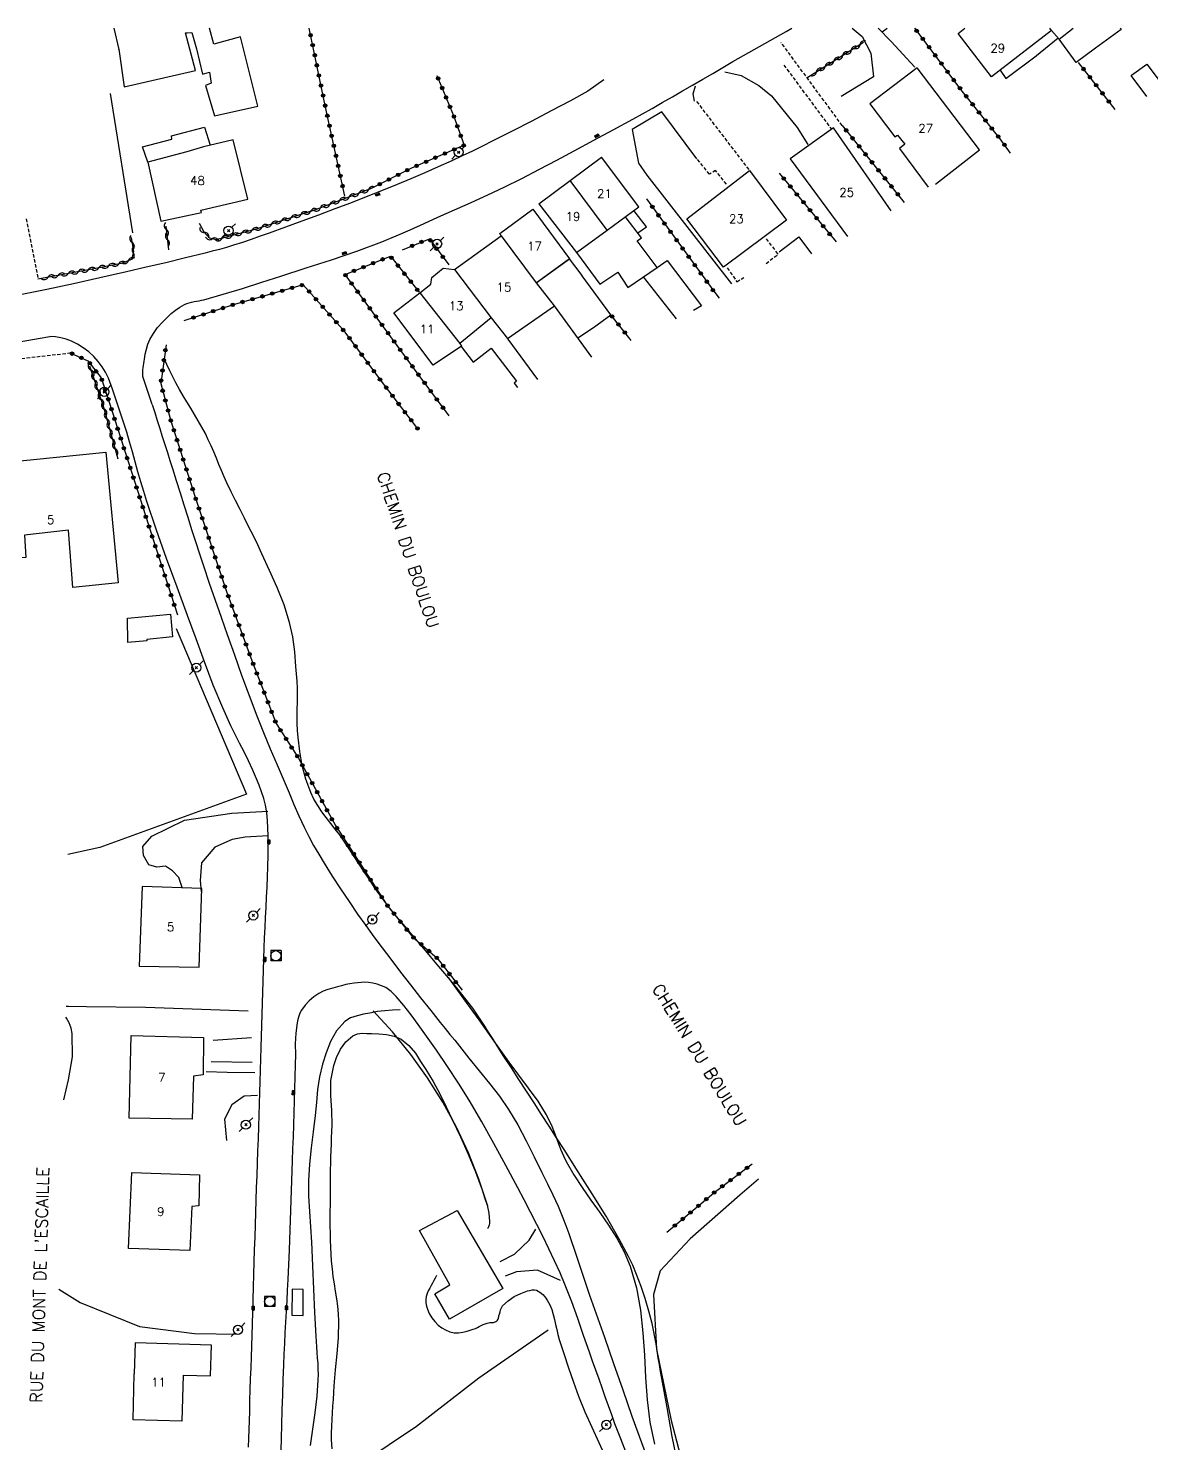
# Model space of a CAD drawing. Header units: millimetres. Extents: x 140000 to 141000, y 143000 to 144000.
# Drawn here: x 140149.6 to 140313.5, y 143793.5 to 144000 of the extents above; entities that cross this region are included whole.
import ezdxf
from ezdxf.enums import TextEntityAlignment as Align

# ---------------------------------------------------------------- set-up
doc = ezdxf.new("R2010")
doc.units = ezdxf.units.MM
doc.linetypes.add('DASHED', pattern=[0.75, 0.5, -0.25])
doc.layers.get('0').update_dxf_attribs({"linetype": 'CONTINUOUS'})
for name, color, linetype in [('W0008', 7, 'CONTINUOUS'), ('W0014', 7, 'CONTINUOUS'), ('W0017', 7, 'CONTINUOUS'), ('W0101', 7, 'CONTINUOUS'), ('W0104', 1, 'CONTINUOUS'), ('W0112', 1, 'DASHED'), ('W0211', 2, 'CONTINUOUS'), ('W0214', 2, 'CONTINUOUS'), ('W0300', 7, 'CONTINUOUS'), ('W0310', 3, 'CONTINUOUS'), ('W0323', 7, 'CONTINUOUS'), ('W0330', 7, 'CONTINUOUS'), ('W0401', 7, 'CONTINUOUS'), ('W0420', 7, 'CONTINUOUS'), ('W0473', 7, 'CONTINUOUS'), ('W0989', 7, 'CONTINUOUS'), ('W0991', 7, 'CONTINUOUS'), ('W1102', 7, 'CONTINUOUS')]:
    doc.layers.add(name, color=color, linetype=linetype)
doc.styles.get("Standard").update_dxf_attribs({"font": 'romans.shx', "width": 0.85})

# ---------------------------------------------------------------- blocks, each defined once
blk = doc.blocks.new('T401')
for p, q in [((-0.3, 0.3), (0, 0.3)), ((-0.3, -0.25), (-0.3, 0.3)), ((-0.3, 0.15), (0, 0.15)), ((-0.3, 0), (0, 0)), ((0, 0.3), (0, -0.25)), ((-0.3, -0.15), (0, -0.15)), ((-0.3, -0.25), (-0.3, -0.3)), ((-0.3, -0.3), (0, -0.3)), ((0, -0.3), (0, -0.25))]:
    blk.add_line(p, q)
blk = doc.blocks.new('T473')
for p, q in [((-0.166667, 0.166667), (0.166667, -0.166667)), ((-0.166667, -0.166667), (0.166667, 0.166667)), ((0.500001, 0.500001), (1.000002, 1.000002)), ((-1.000002, -1.000002), (-0.500001, -0.500001))]:
    blk.add_line(p, q)
blk.add_ellipse((0, 0), major_axis=(0.471405, 0.471405), ratio=1, start_param=5.4977871438, end_param=11.780972451)
blk = doc.blocks.new('T420')
for p, q in [((0.75, 0.75), (-0.75, 0.75)), ((-0.75, 0.75), (-0.75, -0.75)), ((0.75, 0.75), (0.75, -0.75)), ((0.75, -0.75), (-0.75, -0.75))]:
    blk.add_line(p, q)
blk.add_ellipse((0, 0), major_axis=(-0.53, 0.53), ratio=1, start_param=3.926991, end_param=10.210176)
blk = doc.blocks.new('t323o')
at = {"color": 0, "linetype": 'Continuous'}
for radius in [0.25, 0.15]:
    blk.add_circle((0, 0), radius, dxfattribs=at)
blk = doc.blocks.new('t310o')
at = {"color": 0, "linetype": 'Continuous'}
for centre, start, end in [((-0.5, 0.38), 216.8699, 323.1304), ((0.5, -0.37), 36.8699, 143.1303)]:
    blk.add_arc(centre, 0.625, start, end, dxfattribs=at)

msp = doc.modelspace()

# ---------------------------------------------------------------- linework, layer by layer
at = {"layer": 'W0008'}
for points in [[(140233.57, 143992.5), (140231.25, 143990.83), (140228.7, 143989.44), (140225.88, 143987.94), (140223.06, 143986.46), (140220.22, 143985.01), (140217.38, 143983.57), (140215.89, 143982.83), (140214.41, 143982.1), (140212.91, 143981.39), (140211.41, 143980.69), (140209.43, 143979.79), (140207.44, 143978.91), (140205.43, 143978.06), (140203.43, 143977.22), (140201.16, 143976.29), (140198.89, 143975.39), (140196.61, 143974.51), (140194.32, 143973.64), (140191.93, 143972.74), (140189.54, 143971.85), (140187.14, 143970.98), (140184.74, 143970.12), (140183.45, 143969.66), (140182.15, 143969.21), (140180.86, 143968.77), (140179.55, 143968.35), (140178.53, 143968.04), (140177.5, 143967.75), (140176.46, 143967.47), (140175.43, 143967.2), (140172.56, 143966.49), (140169.68, 143965.8), (140166.8, 143965.14), (140163.92, 143964.48), (140160.06, 143963.6), (140156.19, 143962.73), (140152.31, 143961.9), (140148.42, 143961.13)], [(140161.3, 143948.94), (140160.88, 143949.81), (140160.38, 143950.63), (140159.8, 143951.41), (140159.16, 143952.12), (140158.43, 143952.8), (140157.64, 143953.4), (140156.8, 143953.93), (140155.9, 143954.37), (140155.15, 143954.65), (140154.37, 143954.86), (140153.57, 143954.98), (140152.76, 143955.03)], [(140181.75, 143792.96), (140181.79, 143794.26), (140181.83, 143795.57), (140181.88, 143796.87), (140181.91, 143798.17), (140181.95, 143799.76), (140182, 143801.35), (140182.05, 143802.94), (140182.11, 143804.53), (140182.16, 143806.12), (140182.22, 143807.72), (140182.27, 143809.31), (140182.33, 143810.9), (140182.38, 143812.71), (140182.43, 143814.53), (140182.48, 143816.34), (140182.53, 143818.16), (140182.58, 143819.97), (140182.63, 143821.79), (140182.69, 143823.61), (140182.74, 143825.42), (140182.8, 143827.22), (140182.86, 143829.01), (140182.92, 143830.8), (140182.99, 143832.6), (140183.05, 143834.39), (140183.11, 143836.19), (140183.18, 143837.98), (140183.23, 143839.77), (140183.29, 143841.42), (140183.34, 143843.06), (140183.38, 143844.7), (140183.43, 143846.34), (140183.48, 143847.99), (140183.53, 143849.63), (140183.58, 143851.27), (140183.62, 143852.91), (140183.72, 143856.14), (140183.81, 143859.37), (140183.91, 143862.59), (140184.02, 143865.82), (140184.09, 143867.3), (140184.15, 143868.78), (140184.23, 143870.26), (140184.3, 143871.73), (140184.37, 143873.21), (140184.44, 143874.69), (140184.5, 143876.17), (140184.55, 143877.65), (140184.57, 143878.22), (140184.59, 143878.78), (140184.6, 143879.35), (140184.62, 143879.92), (140184.63, 143880.49), (140184.63, 143881.05), (140184.63, 143881.62), (140184.62, 143882.19), (140184.58, 143883.3), (140184.53, 143884.42), (140184.43, 143885.54), (140184.24, 143886.64), (140183.98, 143887.64), (140183.65, 143888.61), (140183.28, 143889.56), (140182.89, 143890.51), (140182.32, 143891.83), (140181.72, 143893.12), (140181.09, 143894.41), (140180.45, 143895.68), (140179.81, 143896.96), (140179.17, 143898.24), (140178.56, 143899.53), (140177.98, 143900.84), (140176.61, 143904.18), (140175.33, 143907.55), (140174.09, 143910.94), (140172.86, 143914.33), (140171.33, 143918.47), (140169.8, 143922.62), (140168.32, 143926.78), (140166.91, 143930.97), (140166.46, 143932.41), (140166.03, 143933.85), (140165.62, 143935.3), (140165.21, 143936.75), (140164.81, 143938.2), (140164.39, 143939.65), (140163.97, 143941.09), (140163.52, 143942.53), (140162.99, 143944.14), (140162.45, 143945.75), (140161.88, 143947.35), (140161.3, 143948.94)], [(140167.69, 143945.13), (140168.06, 143943.96), (140168.43, 143942.8), (140168.8, 143941.63), (140169.17, 143940.46), (140169.54, 143939.29), (140169.91, 143938.13), (140170.28, 143936.96), (140170.65, 143935.79), (140171.21, 143934.01), (140171.77, 143932.23), (140172.33, 143930.45), (140172.88, 143928.67), (140173.44, 143926.88), (140174.01, 143925.11), (140174.58, 143923.33), (140175.17, 143921.56), (140176.01, 143919.05), (140176.88, 143916.55), (140177.76, 143914.06), (140178.64, 143911.56), (140179.69, 143908.58), (140180.74, 143905.6), (140181.82, 143902.63), (140182.94, 143899.67), (140183.91, 143897.27), (140184.91, 143894.89), (140185.94, 143892.52), (140186.96, 143890.14), (140187.66, 143888.46), (140188.35, 143886.77), (140189.07, 143885.09), (140189.84, 143883.44), (140190.52, 143882.1), (140191.24, 143880.78), (140191.99, 143879.48), (140192.76, 143878.18), (140193.94, 143876.3), (140195.15, 143874.43), (140196.4, 143872.59), (140197.66, 143870.76), (140198.84, 143869.1), (140200.04, 143867.45), (140201.25, 143865.82), (140202.48, 143864.19), (140203.92, 143862.3), (140205.38, 143860.41), (140206.85, 143858.54), (140208.33, 143856.67), (140209.02, 143855.8), (140209.71, 143854.93), (140210.41, 143854.07), (140211.11, 143853.21), (140211.82, 143852.34), (140212.51, 143851.48), (140213.21, 143850.61), (140213.9, 143849.74), (140215.38, 143847.89), (140216.88, 143846.05), (140218.33, 143844.18), (140219.68, 143842.22), (140221.02, 143839.99), (140222.24, 143837.69), (140223.39, 143835.36), (140224.53, 143833.03), (140225.34, 143831.4), (140226.13, 143829.77), (140226.89, 143828.12), (140227.6, 143826.44), (140228.05, 143825.3), (140228.47, 143824.16), (140228.86, 143823), (140229.25, 143821.85), (140229.63, 143820.69), (140230.01, 143819.53), (140230.39, 143818.37), (140230.78, 143817.21), (140231.5, 143815.17), (140232.21, 143813.13), (140232.93, 143811.09), (140233.65, 143809.04), (140234.99, 143805.19), (140236.32, 143801.33), (140237.67, 143797.48), (140239.06, 143793.64), (140240.19, 143790.62)], [(140236.87, 143792.03), (140236.03, 143794.21), (140235.2, 143796.4), (140234.73, 143797.7), (140234.26, 143799), (140233.79, 143800.3), (140233.33, 143801.61), (140232.87, 143802.91), (140232.41, 143804.21), (140231.94, 143805.52), (140231.48, 143806.82), (140230.62, 143809.28), (140229.77, 143811.74), (140228.89, 143814.2), (140227.95, 143816.63), (140227.18, 143818.42), (140226.38, 143820.18), (140225.55, 143821.93), (140224.7, 143823.68), (140223.8, 143825.48), (140222.89, 143827.27), (140221.96, 143829.05), (140221.02, 143830.83), (140219.29, 143834.05), (140217.55, 143837.27), (140215.77, 143840.46), (140213.91, 143843.61), (140212.37, 143846.07), (140210.78, 143848.5), (140209.15, 143850.9), (140207.47, 143853.27), (140206.47, 143854.67), (140205.46, 143856.07), (140204.4, 143857.43), (140203.26, 143858.73), (140202.92, 143859.09), (140202.56, 143859.44), (140202.17, 143859.76), (140201.75, 143860.03), (140201.15, 143860.31), (140200.51, 143860.52), (140199.87, 143860.66), (140199.22, 143860.76), (140198.69, 143860.8), (140198.17, 143860.79), (140197.65, 143860.75), (140197.14, 143860.69), (140196.52, 143860.59), (140195.92, 143860.46), (140195.31, 143860.31), (140194.72, 143860.14), (140194.02, 143859.95), (140193.33, 143859.75), (140192.64, 143859.5), (140191.99, 143859.16), (140191.27, 143858.66), (140190.6, 143858.1), (140190, 143857.46), (140189.48, 143856.75), (140189.24, 143856.31), (140189.06, 143855.85), (140188.92, 143855.38), (140188.82, 143854.9), (140188.62, 143853.37), (140188.57, 143851.83), (140188.58, 143850.29), (140188.56, 143848.76), (140188.5, 143847.01), (140188.44, 143845.26), (140188.39, 143843.5), (140188.34, 143841.75), (140188.29, 143840), (140188.24, 143838.24), (140188.18, 143836.49), (140188.12, 143834.74), (140187.97, 143830.42), (140187.82, 143826.1), (140187.65, 143821.78), (140187.46, 143817.46), (140187.39, 143815.9), (140187.31, 143814.35), (140187.22, 143812.79), (140187.14, 143811.23), (140187.05, 143809.68), (140186.97, 143808.12), (140186.89, 143806.56), (140186.83, 143805), (140186.74, 143802.8), (140186.68, 143800.6), (140186.62, 143798.4), (140186.57, 143796.2), (140186.52, 143794.33), (140186.47, 143792.46)]]:
    msp.add_lwpolyline(points, dxfattribs=at)
at = {"layer": 'W0014'}
for points in [[(140166.35, 143949.21), (140166.33, 143949.53), (140166.32, 143949.85), (140166.34, 143950.17), (140166.37, 143950.48), (140166.41, 143950.79), (140166.46, 143951.11), (140166.51, 143951.42), (140166.57, 143951.73), (140166.69, 143952.45), (140166.84, 143953.18), (140167.04, 143953.9), (140167.33, 143954.59), (140167.86, 143955.49), (140168.49, 143956.33), (140169.19, 143957.11), (140169.92, 143957.85), (140170.48, 143958.37), (140171.07, 143958.87), (140171.7, 143959.33), (140172.39, 143959.7), (140172.73, 143959.85), (140173.08, 143959.96), (140173.44, 143960.05), (140173.8, 143960.12), (140174.16, 143960.18), (140174.52, 143960.25), (140174.87, 143960.32), (140175.23, 143960.4), (140178.05, 143961.21), (140180.86, 143962.06), (140183.67, 143962.94), (140186.46, 143963.83), (140190.16, 143965.03), (140193.86, 143966.23), (140197.54, 143967.5), (140201.19, 143968.85), (140203.26, 143969.7), (140205.31, 143970.61), (140207.34, 143971.54), (140209.38, 143972.46), (140211.8, 143973.53), (140214.23, 143974.6), (140216.65, 143975.69), (140219.05, 143976.83), (140221.62, 143978.11), (140224.17, 143979.43), (140226.7, 143980.78), (140229.23, 143982.13), (140232.09, 143983.66), (140234.94, 143985.2), (140237.79, 143986.75), (140240.62, 143988.32), (140242.1, 143989.16), (140243.58, 143990.01), (140245.05, 143990.86), (140246.52, 143991.72), (140247.99, 143992.58), (140249.46, 143993.43), (140250.93, 143994.29), (140252.41, 143995.14), (140253.95, 143996.02), (140255.5, 143996.9), (140257.05, 143997.77), (140258.6, 143998.65), (140260.15, 143999.52), (140260.99, 144000)], [(140102.21, 143949.45), (140103.45, 143949.6), (140104.7, 143949.72), (140105.94, 143949.83), (140107.19, 143949.91), (140108.44, 143949.97), (140109.68, 143950.01), (140110.93, 143950.03), (140112.17, 143950.04), (140113.42, 143950.05), (140114.67, 143950.07), (140115.91, 143950.12), (140117.16, 143950.19), (140121.31, 143950.55), (140125.44, 143951.02), (140129.57, 143951.55), (140133.7, 143952.1), (140138.47, 143952.77), (140143.24, 143953.48), (140148.01, 143954.23), (140152.76, 143955.03)], [(140167.69, 143945.13), (140166.35, 143949.21)]]:
    msp.add_lwpolyline(points, dxfattribs=at)
at = {"layer": 'W0017'}
for points in [[(140269.8, 144000), (140271.24, 143998.82), (140272.51, 143996.38), (140272.91, 143992.92), (140268.18, 143990.06)], [(140278.94, 143994.32), (140275.49, 143998.08), (140273.6, 144000)], [(140251.2, 143993.66), (140253.6, 143993.12), (140256.2, 143991.67), (140258.01, 143990.17), (140261.76, 143985.51), (140263.35, 143983.07)], [(140164.87, 143970.14), (140161.62, 143990.47)], [(140246.78, 143989.39), (140246.62, 143990.43), (140246.93, 143991.61)], [(140247.14, 143980.97), (140242.03, 143987.81), (140237.69, 143985.24)], [(140237.69, 143985.24), (140238.63, 143980.32), (140239.82, 143978.58), (140252.2, 143962.73)], [(140259.13, 143967.4), (140262.02, 143969.57), (140263.84, 143967.09)], [(140172.11, 143874.5), (140171.58, 143876.1), (140170.64, 143877.07), (140169.63, 143877.74), (140168.38, 143877.62), (140167.18, 143877.95), (140166.41, 143879.29), (140166.32, 143880.61), (140167.65, 143882.11), (140172.42, 143884.48), (140179.29, 143885.47), (140184.58, 143885.75)], [(140184.62, 143882.19), (140181.23, 143882), (140179.38, 143881.65), (140176.83, 143880.54), (140174.87, 143878.22), (140174.69, 143875.68), (140174.84, 143873.99)], [(140176.59, 143852.38), (140182.17, 143852.77)], [(140182.64, 143847.58), (140178.64, 143847.62), (140175.57, 143847.75)], [(140182.27, 143849.11), (140176.3, 143849.21)], [(140183.03, 143844.31), (140181.13, 143844.17), (140179.31, 143842.92), (140178.23, 143840.85), (140178.55, 143837.74)], [(140218.45, 143820.08), (140220.53, 143821.15), (140222.69, 143823.2), (140223.64, 143824.76)], [(140227.23, 143817.3), (140223.9, 143818.81), (140220.84, 143818.56), (140219.19, 143817.94)]]:
    msp.add_lwpolyline(points, dxfattribs=at)
at = {"layer": 'W0101'}
for points in [[(140285.26, 143999.27), (140286.24, 144000)], [(140298.88, 143999.68), (140290.13, 143992.91), (140285.26, 143999.27)], [(140300, 143998.43), (140298.88, 143999.68)], [(140300, 143998.43), (140302.04, 144000)], [(140279.29, 143994.25), (140272.35, 143988.98), (140276.04, 143984.18), (140276.4, 143984.42), (140277.46, 143983.09), (140276.69, 143982.49), (140280.9, 143976.82)], [(140281.95, 143977.25), (140288.36, 143982.26), (140279.29, 143994.25)], [(140275.47, 143973.37), (140267.05, 143985.46), (140260.77, 143980.96)], [(140228.67, 143977.79), (140233.25, 143981.18)], [(140234.06, 143970.57), (140238.66, 143973.97), (140233.25, 143981.18)], [(140260.77, 143980.96), (140269.1, 143969.62)], [(140224.11, 143974.41), (140228.67, 143977.79)], [(140245.69, 143972.21), (140254.83, 143979.26), (140260.22, 143972.02), (140251.04, 143965.14)], [(140218.62, 143969.73), (140218.39, 143970.06), (140223.22, 143973.61), (140228.55, 143966.37), (140223.73, 143962.86)], [(140224.11, 143974.41), (140229.58, 143967.27), (140234.06, 143970.57)], [(140251.04, 143965.14), (140245.69, 143972.21)], [(140211.81, 143964.83), (140218.62, 143969.73)], [(140206.73, 143961.4), (140208.36, 143962.67), (140208.48, 143963.64), (140210.15, 143965.01), (140211.81, 143964.83)], [(140202.94, 143958.47), (140206.73, 143961.4)], [(140226.39, 143959.5), (140223.73, 143962.86)], [(140219.52, 143954.74), (140226.39, 143959.5)], [(140212.55, 143954.02), (140212.79, 143953.6), (140208.67, 143950.86), (140202.94, 143958.47)], [(140217.16, 143957.77), (140212.55, 143954.02)], [(140217.16, 143957.77), (140219.52, 143954.74)], [(140176.33, 143807.87), (140165.21, 143808.18), (140165.08, 143803.68)], [(140172.21, 143803.49), (140176.21, 143803.38), (140176.33, 143807.87)], [(140172.21, 143803.49), (140172.03, 143796.75), (140164.9, 143796.95), (140165.08, 143803.68)]]:
    msp.add_lwpolyline(points, dxfattribs=at)
for points in [[(140168.96, 143971.84), (140174.86, 143973.15), (140174.77, 143973.46), (140177.07, 143974), (140181.62, 143975.09), (140179.48, 143983.74), (140175.16, 143982.7), (140172.73, 143981.98), (140167.05, 143980.47)], [(140146.55, 143936.71), (140160.94, 143938.15), (140162.71, 143919.07), (140156.13, 143918.43), (140155.47, 143926.8), (140149.05, 143926.07), (140149.26, 143922.77), (140144.38, 143922.47), (140143.6, 143932.36), (140146.91, 143932.78)], [(140174.53, 143863), (140174.92, 143874.5), (140166.23, 143874.76), (140165.81, 143863.18)], [(140164.62, 143853.04), (140175.2, 143852.75), (140175.11, 143847.28), (140173.71, 143847.12), (140173.52, 143840.82), (140164.31, 143840.98)], [(140164.73, 143833.03), (140174.6, 143832.71), (140174.51, 143828.18), (140173.46, 143828.08), (140173.17, 143821.65), (140164.24, 143821.94)], [(140206.67, 143824.58), (140212.16, 143827.52), (140218.84, 143816.12), (140211.05, 143811.63), (140208.94, 143815.37), (140211.11, 143816.64), (140211.11, 143816.67)]]:
    msp.add_lwpolyline(points, close=True, dxfattribs=at)
at = {"layer": 'W0104'}
for points in [[(140162.11, 144000), (140162.82, 143996.91), (140162.81, 143996.94), (140163.61, 143991.46), (140173.99, 143993.87), (140172.57, 143999.32), (140172.8, 143999.34), (140173.47, 143999.4), (140174.16, 143997.03), (140175.03, 143993.32), (140176.04, 143993.59), (140176.3, 143991.99), (140175.45, 143991.68), (140176.79, 143987.22)], [(140176.79, 143987.22), (140183.09, 143988.63), (140180.56, 143998.77), (140176.66, 143997.71), (140176.05, 144000)], [(140291.4, 143993.89), (140292.21, 143992.7), (140296.64, 143995.99), (140296.67, 143996.02), (140299.84, 143998.6)], [(140308.9, 144000), (140309.04, 143999.82), (140305.31, 143997.12), (140302.45, 143995.02), (140300, 143998.4), (140300, 143998.43)], [(140310.52, 143993.16), (140312.79, 143994.77), (140315.48, 143991.19)], [(140312.77, 143990.06), (140310.5, 143993.12), (140310.52, 143993.16)], [(140167.05, 143980.47), (140166.29, 143982.72), (140170.56, 143983.85), (140170.49, 143984.29), (140175.34, 143985.59), (140176.13, 143982.93)], [(140229.58, 143967.27), (140233, 143962.65), (140235.63, 143964.4), (140237.05, 143962.18), (140241.34, 143965.1), (140238.45, 143969.01), (140239.06, 143969.44), (140236.7, 143972.53)], [(140238.53, 143970.14), (140239.79, 143971.04), (140237.94, 143973.44)], [(140223.71, 143962.85), (140228.55, 143966.37)], [(140229.78, 143954.86), (140232.04, 143956.35), (140234.57, 143958.22), (140230.39, 143963.91), (140230.39, 143963.94), (140228.55, 143966.37)], [(140241.34, 143965.1), (140242.83, 143966.14), (140247.83, 143959.53), (140246.67, 143958.83)], [(140244.16, 143957.62), (140239.34, 143963.74)], [(140231.84, 143952.04), (140226.39, 143959.5)], [(140212.74, 143953.57), (140214.49, 143951.28), (140217.12, 143953.35), (140220.81, 143948.53), (140220.48, 143948.24), (140220.99, 143947.57)], [(140219.52, 143954.74), (140219.59, 143954.65), (140223.89, 143948.76)]]:
    msp.add_lwpolyline(points, dxfattribs=at)
for points in [[(140164.07, 143913.94), (140170.37, 143914.51), (140170.64, 143911.22), (140166.92, 143910.82), (140166.93, 143910.64), (140164.13, 143910.39)], [(140188.09, 143816.01), (140188.05, 143812.22), (140189.69, 143812.2), (140189.73, 143815.99), (140188.09, 143816.01)]]:
    msp.add_lwpolyline(points, close=True, dxfattribs=at)
at = {"layer": 'W0112'}
for points in [[(140268.36, 143985.81), (140259.41, 143997.95)], [(140259.84, 143994.63), (140266.76, 143985.29)], [(140254.75, 143979.39), (140247.01, 143989.51)], [(140251.45, 143977.25), (140249.88, 143979.25), (140248.97, 143978.7), (140247.14, 143980.97)], [(140151.05, 143963.62), (140149.32, 143972.45)], [(140257.26, 143965.69), (140258.99, 143967.05), (140258.95, 143967.11), (140257.26, 143969.36)], [(140251.55, 143965.05), (140252.98, 143963.03), (140253.98, 143963.62)], [(140155.83, 143952.6), (140145.21, 143951.4)]]:
    msp.add_lwpolyline(points, dxfattribs=at)
at = {"layer": 'W0211'}
for points in [[(140244.42, 143790.28), (140243.56, 143794.52), (140242.79, 143798.77), (140242.01, 143803.01), (140241.83, 143804.01), (140241.67, 143805.02), (140241.52, 143806.02), (140241.36, 143807.03), (140241.21, 143808.03), (140241.03, 143809.03), (140240.84, 143810.03), (140240.61, 143811.02), (140240.14, 143812.84), (140239.62, 143814.65), (140239.03, 143816.43), (140238.36, 143818.19), (140237.79, 143819.51), (140237.17, 143820.81), (140236.5, 143822.08), (140235.81, 143823.34), (140233.9, 143826.66), (140231.89, 143829.93), (140229.83, 143833.17), (140227.77, 143836.41), (140226.69, 143838.12), (140225.6, 143839.82), (140224.5, 143841.52), (140223.39, 143843.22), (140222.29, 143844.91), (140221.18, 143846.61), (140220.08, 143848.3), (140218.98, 143850), (140218.41, 143850.88), (140217.86, 143851.77), (140217.31, 143852.65), (140216.76, 143853.54), (140216.2, 143854.42), (140215.63, 143855.3), (140215.04, 143856.17), (140214.44, 143857.02), (140213.39, 143858.41), (140212.32, 143859.77), (140211.22, 143861.11), (140210.1, 143862.44), (140208.97, 143863.76), (140207.84, 143865.08), (140206.72, 143866.4), (140205.6, 143867.73), (140204.62, 143868.91), (140203.63, 143870.07), (140202.65, 143871.25), (140201.71, 143872.46), (140200.92, 143873.55), (140200.14, 143874.66), (140199.38, 143875.78), (140198.63, 143876.91), (140197.89, 143878.04), (140197.16, 143879.18), (140196.41, 143880.3), (140195.66, 143881.43), (140195.04, 143882.3), (140194.39, 143883.15), (140193.73, 143883.99), (140193.08, 143884.84), (140192.44, 143885.7), (140191.84, 143886.6), (140191.29, 143887.53), (140190.81, 143888.5), (140190.09, 143890.45), (140189.59, 143892.46), (140189.24, 143894.5), (140188.97, 143896.53), (140188.87, 143897.55), (140188.83, 143898.58), (140188.82, 143899.6), (140188.84, 143900.63), (140188.87, 143901.65), (140188.88, 143902.67), (140188.87, 143903.69), (140188.82, 143904.72), (140188.66, 143906.87), (140188.48, 143909.03), (140188.19, 143911.19), (140187.74, 143913.31), (140186.93, 143915.9), (140185.91, 143918.41), (140184.8, 143920.87), (140183.68, 143923.31), (140183.08, 143924.63), (140182.45, 143925.93), (140181.81, 143927.22), (140181.15, 143928.51), (140180.5, 143929.8), (140179.85, 143931.09), (140179.21, 143932.38), (140178.59, 143933.69), (140178.19, 143934.58), (140177.8, 143935.48), (140177.42, 143936.38), (140177.05, 143937.29), (140176.67, 143938.19), (140176.29, 143939.09), (140175.88, 143939.98), (140175.45, 143940.86), (140174.95, 143941.81), (140174.42, 143942.74), (140173.88, 143943.66), (140173.32, 143944.57), (140172.76, 143945.48), (140172.21, 143946.4), (140171.67, 143947.32), (140171.16, 143948.26), (140170.69, 143949.15), (140170.25, 143950.04), (140169.81, 143950.95), (140169.4, 143951.86)], [(140154.78, 143843.64), (140155.49, 143846.55), (140156.07, 143849.94), (140156.03, 143853.35), (140155.86, 143854.13), (140155.57, 143854.87), (140155.2, 143855.57), (140155.1, 143855.73)], [(140193.94, 143792.71), (140193.87, 143794.06), (140193.87, 143795.04), (140193.88, 143796.03), (140193.93, 143797.01), (140193.98, 143797.99), (140194.05, 143798.97), (140194.12, 143799.95), (140194.19, 143800.93), (140194.25, 143801.91), (140194.45, 143804.26), (140194.69, 143806.61), (140194.89, 143808.98), (140194.93, 143811.34), (140194.88, 143812.45), (140194.77, 143813.54), (140194.62, 143814.64), (140194.45, 143815.73), (140194.27, 143816.81), (140194.11, 143817.9), (140193.97, 143818.99), (140193.87, 143820.09), (140193.72, 143823.2), (140193.67, 143826.31), (140193.68, 143829.42), (140193.71, 143832.53), (140193.72, 143833.46), (140193.74, 143834.39), (140193.76, 143835.33), (140193.79, 143836.26), (140193.83, 143837.19), (140193.86, 143838.12), (140193.89, 143839.05), (140193.92, 143839.98), (140193.88, 143842.11), (140193.74, 143844.28), (140193.76, 143846.49), (140194.17, 143848.64), (140194.59, 143849.85), (140195.16, 143851.03), (140195.94, 143852.12), (140196.97, 143852.98), (140197.62, 143853.26), (140198.33, 143853.36), (140199.01, 143853.35), (140199.67, 143853.32), (140200.76, 143853.28), (140201.87, 143853.19), (140202.97, 143852.95), (140204.01, 143852.49), (140205.15, 143851.59), (140206.08, 143850.47), (140206.85, 143849.27), (140207.59, 143848.1), (140208.68, 143846.33), (140209.66, 143844.51), (140210.57, 143842.65), (140211.46, 143840.78), (140212.65, 143838.26), (140213.8, 143835.72), (140214.87, 143833.14), (140215.81, 143830.52), (140216.18, 143829.41), (140216.54, 143828.28), (140216.81, 143827.12), (140216.91, 143825.92), (140216.89, 143825.64), (140216.83, 143825.36), (140216.74, 143825.1), (140216.62, 143824.84)], [(140209.15, 143818.02), (140208.95, 143817.65), (140208.75, 143817.29), (140208.56, 143816.91), (140208.38, 143816.54), (140208.18, 143816.17), (140207.97, 143815.79), (140207.78, 143815.4), (140207.67, 143814.98), (140207.62, 143814.51), (140207.63, 143814.03), (140207.71, 143813.57), (140207.84, 143813.11), (140208.11, 143812.46), (140208.47, 143811.85), (140208.9, 143811.29), (140209.4, 143810.79), (140209.92, 143810.39), (140210.49, 143810.07), (140211.1, 143809.82), (140211.74, 143809.68), (140212.38, 143809.66), (140213.01, 143809.75), (140213.63, 143809.91), (140214.23, 143810.08), (140214.53, 143810.18), (140214.83, 143810.3), (140215.12, 143810.44), (140215.4, 143810.58), (140215.69, 143810.72), (140215.98, 143810.86), (140216.27, 143810.98), (140216.57, 143811.09), (140216.75, 143811.13), (140216.92, 143811.15), (140217.1, 143811.15), (140217.27, 143811.16), (140217.46, 143811.18), (140217.64, 143811.22), (140217.82, 143811.29), (140217.98, 143811.4), (140218.08, 143811.5), (140218.15, 143811.63), (140218.2, 143811.76), (140218.23, 143811.89), (140218.25, 143812.02), (140218.27, 143812.15), (140218.3, 143812.27), (140218.33, 143812.4), (140218.43, 143812.7), (140218.52, 143813.01), (140218.63, 143813.31), (140218.81, 143813.59), (140219.6, 143814.34), (140220.5, 143814.94), (140221.46, 143815.4), (140222.46, 143815.77), (140222.77, 143815.85), (140223.1, 143815.92), (140223.44, 143815.93), (140223.77, 143815.86), (140224.26, 143815.61), (140224.68, 143815.26), (140225.02, 143814.85), (140225.32, 143814.41), (140225.68, 143813.74), (140225.97, 143813.04), (140226.2, 143812.32), (140226.39, 143811.58), (140226.54, 143810.86), (140226.7, 143810.13), (140226.87, 143809.41), (140227.08, 143808.7), (140227.75, 143806.62), (140228.43, 143804.54), (140229.13, 143802.48), (140229.89, 143800.43), (140230.82, 143798.15), (140231.81, 143795.9), (140232.84, 143793.66), (140233.87, 143791.43)]]:
    msp.add_lwpolyline(points, dxfattribs=at)
at = {"layer": 'W0214'}
msp.add_lwpolyline([(140203.86, 143856.77), (140202.75, 143856.75), (140201.65, 143856.66), (140200.55, 143856.52), (140199.46, 143856.31), (140198.53, 143856.13), (140197.58, 143855.93), (140196.63, 143855.6), (140195.79, 143855.06), (140194.58, 143853.72), (140193.71, 143852.15), (140193.08, 143850.51), (140192.55, 143848.88), (140192.08, 143847.03), (140191.81, 143845.14), (140191.64, 143843.25), (140191.45, 143841.37), (140191.15, 143839), (140190.87, 143836.63), (140190.63, 143834.25), (140190.51, 143831.86), (140190.51, 143829.61), (140190.63, 143827.36), (140190.78, 143825.11), (140190.91, 143822.87), (140191.07, 143819.45), (140191.23, 143816.03), (140191.38, 143812.6), (140191.55, 143809.18), (140191.59, 143808.38), (140191.65, 143807.59), (140191.71, 143806.79), (140191.77, 143806), (140191.83, 143805.2), (140191.86, 143804.4), (140191.88, 143803.6), (140191.87, 143802.8), (140191.71, 143800.4), (140191.44, 143798), (140191.09, 143795.62), (140190.74, 143793.24)], dxfattribs=at)
at = {"layer": 'W0300'}
for points in [[(140171.21, 143912.41), (140181.47, 143888.24), (140160.05, 143880.48), (140155.37, 143879.45)], [(140210.88, 143861.5), (140213.1, 143858.41), (140215.32, 143855.32), (140217.53, 143852.22), (140219.73, 143849.13), (140221.12, 143847.24), (140222.55, 143845.37), (140223.93, 143843.46), (140225.17, 143841.45), (140225.59, 143840.63), (140225.98, 143839.79), (140226.32, 143838.93), (140226.65, 143838.07), (140226.98, 143837.21), (140227.31, 143836.35), (140227.68, 143835.5), (140228.08, 143834.67), (140229.18, 143832.72), (140230.39, 143830.84), (140231.68, 143829.02), (140232.98, 143827.21), (140234.26, 143825.37), (140235.46, 143823.46), (140236.52, 143821.46), (140237.39, 143819.37), (140238.32, 143816.2), (140238.92, 143812.95), (140239.27, 143809.67), (140239.48, 143806.4), (140239.65, 143803.15), (140239.89, 143799.89), (140240.3, 143796.64), (140240.98, 143793.43)], [(140216.64, 143828.15), (140215.35, 143832.08), (140213.83, 143835.92), (140212.07, 143839.66), (140210.1, 143843.29), (140207.86, 143846.86), (140205.41, 143850.29), (140202.76, 143853.56), (140199.92, 143856.66)]]:
    msp.add_lwpolyline(points, dxfattribs=at)
at = {"layer": 'W0310'}
for points in [[(140274.16, 143999.51), (140274.91, 144000)], [(140271.47, 143997.95), (140263.31, 143992.84)], [(140199.55, 143976.58), (140191.63, 143973.57), (140182.99, 143970.74), (140177, 143969.14), (140176.03, 143969.4), (140175.25, 143970.27), (140174.58, 143971.5)], [(140164.63, 143969.46), (140164.96, 143967.46), (140164.68, 143966.29), (140163.15, 143965.71), (140159.71, 143965.02), (140151.02, 143963.42)], [(140169.68, 143971.11), (140170.08, 143967.68)], [(140158.57, 143950.73), (140160.65, 143944.56), (140162.67, 143937.2)]]:
    msp.add_lwpolyline(points, dxfattribs=at)
at = {"layer": 'W0323'}
for points in [[(140195.78, 143975.53), (140192.97, 143988.49), (140190.6, 144000)], [(140292.89, 143981.8), (140291.36, 143983.88), (140285.86, 143990.82), (140278.94, 144000)], [(140308.16, 143988.14), (140302.8, 143995.01)], [(140209.23, 143993.13), (140211.65, 143987.27), (140213.18, 143982.95), (140205.5, 143979.61), (140199.55, 143976.58)], [(140268.36, 143985.81), (140277.4, 143974.61)], [(140259.15, 143978.89), (140267.47, 143968.84)], [(140239.79, 143975.12), (140249.61, 143961.64), (140250.38, 143960.61)], [(140204.21, 143967.7), (140208.12, 143969.29), (140210.94, 143965.47)], [(140211, 143943.44), (140206.47, 143949.55), (140195.83, 143964.07), (140202.43, 143966.75), (140206.64, 143961.52)], [(140206.44, 143941.56), (140201.41, 143948.11), (140195.83, 143955.66), (140189.72, 143962.59), (140179.35, 143959.63), (140172.3, 143957.33)], [(140237.57, 143954.45), (140237.41, 143954.65), (140234.57, 143958.22)], [(140169.72, 143953.81), (140168.93, 143948.19), (140170.38, 143942.86), (140173.97, 143931.58), (140178.54, 143917.84), (140182.38, 143907.38), (140185.78, 143898.55), (140189.04, 143893.51), (140194.42, 143883.66), (140201.9, 143872.13), (140205.67, 143867.46), (140209.25, 143864.34), (140212.89, 143859.65)], [(140155.83, 143952.6), (140158.31, 143951.49), (140160.27, 143948.98), (140161.42, 143945.47), (140167.97, 143924.98), (140171.36, 143914.44)], [(140242.78, 143824.34), (140249.87, 143830.29), (140255.21, 143834.3)]]:
    msp.add_lwpolyline(points, dxfattribs=at)
at = {"layer": 'W0330'}
for points in [[(140181.67, 143856.58), (140166.7, 143857.11), (140158.11, 143857.21), (140155.49, 143857.27), (140155.14, 143857.26)], [(140256.12, 143832.08), (140253.43, 143829.74), (140246.15, 143823.35), (140241.79, 143818.68), (140240.83, 143815.27), (140241.25, 143807.26), (140243.38, 143796.88), (140245.26, 143789.79)], [(140154.05, 143816.01), (140157.17, 143814.09), (140165.85, 143810.57), (140173.84, 143809.56), (140180.25, 143809.48)], [(140225.43, 143810.06), (140215.33, 143803.05), (140206.25, 143796), (140194.45, 143788.05), (140191.45, 143787.19), (140190.44, 143786.92), (140188.8, 143786.95)]]:
    msp.add_lwpolyline(points, dxfattribs=at)
at = {"layer": 'W1102'}
for points in [[(140298.88, 143999.68), (140298.64, 144000)], [(140234.06, 143970.57), (140228.67, 143977.79)], [(140218.62, 143969.73), (140223.71, 143962.85)], [(140211.81, 143964.83), (140217.16, 143957.77)], [(140206.73, 143961.4), (140212.55, 143954.02)]]:
    msp.add_lwpolyline(points, dxfattribs=at)

# ---------------------------------------------------------------- block references
at = {"layer": 'W0310'}
for p, rotation in [((140270.94, 143997.61), 212.0161075566762), ((140268.4, 143996.02), 212.0161075566762), ((140269.67, 143996.82), 212.0161075566762), ((140264.58, 143993.64), 212.0161075566762), ((140265.85, 143994.43), 212.0161075566762), ((140267.12, 143995.23), 212.0161075566762), ((140196.43, 143975.39), 200.8045158158292), ((140197.83, 143975.92), 200.8045158158292), ((140199.23, 143976.46), 200.8045158158292), ((140190.8, 143973.3), 198.0982351438579), ((140192.22, 143973.79), 200.8045158158292), ((140193.62, 143974.32), 200.8045158158292), ((140195.02, 143974.86), 200.8045158158292), ((140169.74, 143970.66), 276.6846365139405), ((140183.68, 143970.97), 198.0982351438579), ((140185.1, 143971.43), 198.0982351438579), ((140186.53, 143971.9), 198.0982351438579), ((140187.95, 143972.37), 198.0982351438579), ((140189.38, 143972.83), 198.0982351438579), ((140164.74, 143968.76), 279.3832101525277), ((140169.91, 143969.17), 276.6846365139405), ((140175.31, 143970.2), 132.0926758870074), ((140176.44, 143969.29), 164.6845488034354), ((140177.89, 143969.38), 195.0283662718615), ((140179.34, 143969.76), 195.0283662718615), ((140180.79, 143970.15), 195.0283662718615), ((140182.24, 143970.54), 195.0283662718615), ((140164.91, 143967.28), 256.7840272352968), ((140159.87, 143965.05), 191.4607020513703), ((140161.34, 143965.35), 191.4607020513703), ((140162.81, 143965.64), 191.4607020513703), ((140164.23, 143966.12), 200.7564794126287), ((140152.49, 143963.69), 190.3923633464823), ((140153.97, 143963.96), 190.3923633464823), ((140155.44, 143964.23), 190.3923633464823), ((140156.92, 143964.5), 190.3923633464823), ((140158.39, 143964.77), 190.3923633464823), ((140158.78, 143950.11), 288.6655644099136), ((140159.26, 143948.69), 288.6655644099136), ((140159.74, 143947.27), 288.6655644099136), ((140160.22, 143945.85), 288.6655644099136), ((140160.69, 143944.43), 285.338072041912), ((140161.09, 143942.98), 285.338072041912), ((140161.48, 143941.53), 285.338072041912), ((140161.88, 143940.09), 285.338072041912), ((140162.28, 143938.64), 285.338072041912)]:
    msp.add_blockref('t310o', p, dxfattribs=dict(at, rotation=rotation))
at = {"layer": 'W0323'}
for p, rotation in [((140190.8, 143999), 101.6427562755081), ((140279.2, 143999.65), 126.9738368823446), ((140280.1, 143998.46), 126.9738368823446), ((140191.1, 143997.53), 101.6427562755081), ((140191.41, 143996.07), 101.6427562755081), ((140281.01, 143997.26), 126.9738368823446), ((140281.91, 143996.06), 126.9738368823446), ((140191.71, 143994.6), 101.6427562755081), ((140282.81, 143994.86), 126.9738368823446), ((140303.55, 143994.06), 127.9741856495001), ((140192.01, 143993.13), 101.6427562755081), ((140209.41, 143992.69), 292.4189669788291), ((140283.71, 143993.66), 126.9738368823446), ((140284.61, 143992.46), 126.9738368823446), ((140304.47, 143992.87), 127.9741856495001), ((140192.31, 143991.66), 101.6427562755081), ((140192.62, 143990.19), 101.6427562755081), ((140209.99, 143991.3), 292.4189669788291), ((140210.56, 143989.91), 292.4189669788291), ((140285.52, 143991.26), 126.9738368823446), ((140286.44, 143990.08), 128.4475988909454), ((140305.39, 143991.69), 127.9741856495001), ((140306.31, 143990.51), 127.9741856495001), ((140192.92, 143988.72), 101.6427562755081), ((140211.13, 143988.53), 292.4189669788291), ((140287.37, 143988.91), 128.4475988909454), ((140288.3, 143987.73), 128.4475988909454), ((140307.24, 143989.33), 127.9741856495001), ((140193.24, 143987.25), 102.2341280941799), ((140193.55, 143985.79), 102.2341280941799), ((140211.7, 143987.14), 289.5404503661325), ((140212.2, 143985.72), 289.5404503661325), ((140289.24, 143986.56), 128.4475988909454), ((140193.87, 143984.32), 102.2341280941799), ((140212.7, 143984.31), 289.5404503661325), ((140268.92, 143985.11), 308.924519307614), ((140269.86, 143983.95), 308.924519307614), ((140290.17, 143985.38), 128.4475988909454), ((140291.1, 143984.21), 128.4475988909454), ((140194.19, 143982.86), 102.2341280941799), ((140210.39, 143981.73), 203.4876614369262), ((140211.76, 143982.33), 203.4876614369262), ((140213.14, 143982.92), 203.4876614369262), ((140270.81, 143982.78), 308.924519307614), ((140271.75, 143981.61), 308.924519307614), ((140292, 143983.01), 126.2340283784447), ((140194.51, 143981.39), 102.2341280941799), ((140194.82, 143979.92), 102.2341280941799), ((140206.26, 143979.94), 203.4876614369262), ((140207.64, 143980.53), 203.4876614369262), ((140209.01, 143981.13), 203.4876614369262), ((140272.69, 143980.45), 308.924519307614), ((140195.14, 143978.46), 102.2341280941799), ((140202.23, 143977.94), 206.9799523455652), ((140203.57, 143978.62), 206.9799523455652), ((140204.9, 143979.3), 206.9799523455652), ((140259.82, 143978.08), 309.6228090139447), ((140273.63, 143979.28), 308.924519307614), ((140274.58, 143978.11), 308.924519307614), ((140195.46, 143976.99), 102.2341280941799), ((140200.89, 143977.26), 206.9799523455652), ((140260.78, 143976.93), 309.6228090139447), ((140261.73, 143975.77), 309.6228090139447), ((140275.52, 143976.94), 308.924519307614), ((140276.46, 143975.78), 308.924519307614), ((140240.65, 143973.94), 306.0791447640032), ((140262.69, 143974.62), 309.6228090139447), ((140263.65, 143973.46), 309.6228090139447), ((140241.53, 143972.72), 306.0791447640032), ((140242.41, 143971.51), 306.0791447640032), ((140264.6, 143972.3), 309.6228090139447), ((140265.56, 143971.15), 309.6228090139447), ((140208.28, 143969.06), 306.4886392416121), ((140243.3, 143970.3), 306.0791447640032), ((140244.18, 143969.09), 306.0791447640032), ((140266.52, 143969.99), 309.6228090139447), ((140205.6, 143968.27), 22.05361218672156), ((140206.99, 143968.83), 22.05361218672156), ((140209.18, 143967.85), 306.4886392416121), ((140245.06, 143967.87), 306.0791447640032), ((140198.52, 143965.16), 22.17656040031108), ((140199.91, 143965.73), 22.17656040031108), ((140201.3, 143966.29), 22.17656040031108), ((140202.6, 143966.53), 308.798377377762), ((140203.54, 143965.37), 308.798377377762), ((140210.07, 143966.65), 306.4886392416121), ((140245.95, 143966.66), 306.0791447640032), ((140246.83, 143965.45), 306.0791447640032), ((140195.89, 143963.99), 126.2326179666505), ((140197.13, 143964.6), 22.17656040031108), ((140204.48, 143964.2), 308.798377377762), ((140205.42, 143963.03), 308.798377377762), ((140247.71, 143964.24), 306.0791447640032), ((140248.6, 143963.03), 306.0791447640032), ((140183.76, 143960.89), 195.9213024122693), ((140185.21, 143961.3), 195.9213024122693), ((140186.65, 143961.71), 195.9213024122693), ((140188.09, 143962.13), 195.9213024122693), ((140189.53, 143962.54), 195.9213024122693), ((140190.58, 143961.61), 131.4326920714604), ((140196.78, 143962.78), 126.2326179666505), ((140197.67, 143961.57), 126.2326179666505), ((140206.36, 143961.86), 308.798377377762), ((140249.48, 143961.81), 306.0791447640032), ((140178.01, 143959.19), 198.0706975904658), ((140179.44, 143959.66), 195.9213024122693), ((140180.88, 143960.07), 195.9213024122693), ((140182.32, 143960.48), 195.9213024122693), ((140191.58, 143960.48), 131.4326920714604), ((140192.57, 143959.36), 131.4326920714604), ((140198.55, 143960.36), 126.2326179666505), ((140199.44, 143959.15), 126.2326179666505), ((140173.73, 143957.8), 198.0706975904658), ((140175.16, 143958.26), 198.0706975904658), ((140176.58, 143958.73), 198.0706975904658), ((140193.56, 143958.23), 131.4326920714604), ((140194.55, 143957.11), 131.4326920714604), ((140200.33, 143957.94), 126.2326179666505), ((140201.21, 143956.73), 126.2326179666505), ((140234.77, 143957.97), 128.5556913724188), ((140235.7, 143956.8), 128.5556913724188), ((140195.55, 143955.98), 131.4326920714604), ((140196.47, 143954.8), 126.4634735112582), ((140202.1, 143955.52), 126.2326179666505), ((140236.64, 143955.62), 128.5556913724188), ((140169.61, 143953.04), 262.0353847219106), ((140197.36, 143953.6), 126.4634735112582), ((140202.99, 143954.31), 126.2326179666505), ((140203.87, 143953.1), 126.2326179666505), ((140155.99, 143952.53), 335.8962463618827), ((140157.36, 143951.92), 335.8962463618827), ((140158.59, 143951.13), 307.9255396672189), ((140169.4, 143951.56), 262.0353847219106), ((140198.25, 143952.39), 126.4634735112582), ((140199.14, 143951.18), 126.4634735112582), ((140204.76, 143951.89), 126.2326179666505), ((140205.65, 143950.68), 126.2326179666505), ((140159.51, 143949.95), 307.9255396672189), ((140160.35, 143948.72), 288.1601980896556), ((140168.99, 143948.59), 262.0353847219106), ((140169.19, 143950.07), 262.0353847219106), ((140200.03, 143949.98), 126.4634735112582), ((140200.92, 143948.77), 126.4634735112582), ((140206.53, 143949.47), 126.564573963471), ((140160.82, 143947.29), 288.1601980896556), ((140169.22, 143947.13), 285.2332945117313), ((140201.83, 143947.57), 127.4900305547941), ((140202.74, 143946.38), 127.4900305547941), ((140207.43, 143948.26), 126.564573963471), ((140208.32, 143947.06), 126.564573963471), ((140161.29, 143945.87), 288.1601980896556), ((140161.75, 143944.44), 287.714947164569), ((140169.61, 143945.68), 285.2332945117313), ((140203.65, 143945.19), 127.4900305547941), ((140209.21, 143945.85), 126.564573963471), ((140210.11, 143944.65), 126.564573963471), ((140162.2, 143943.01), 287.714947164569), ((140170.01, 143944.23), 285.2332945117313), ((140170.4, 143942.79), 287.6402671883543), ((140204.56, 143944), 127.4900305547941), ((140205.48, 143942.81), 127.4900305547941), ((140162.66, 143941.58), 287.714947164569), ((140170.86, 143941.36), 287.6402671883543), ((140206.39, 143941.62), 127.4900305547941), ((140163.12, 143940.15), 287.714947164569), ((140163.57, 143938.73), 287.714947164569), ((140171.31, 143939.93), 287.6402671883543), ((140171.77, 143938.5), 287.6402671883543), ((140164.03, 143937.3), 287.714947164569), ((140172.22, 143937.07), 287.6402671883543), ((140164.49, 143935.87), 287.714947164569), ((140164.94, 143934.44), 287.714947164569), ((140172.68, 143935.64), 287.6402671883543), ((140173.13, 143934.21), 287.6402671883543), ((140165.4, 143933.01), 287.714947164569), ((140173.59, 143932.78), 287.6402671883543), ((140165.86, 143931.58), 287.714947164569), ((140166.31, 143930.15), 287.714947164569), ((140174.04, 143931.35), 288.3936649433654), ((140174.52, 143929.93), 288.3936649433654), ((140166.77, 143928.72), 287.714947164569), ((140174.99, 143928.51), 288.3936649433654), ((140167.22, 143927.3), 287.714947164569), ((140167.68, 143925.87), 287.714947164569), ((140175.46, 143927.08), 288.3936649433654), ((140168.14, 143924.44), 287.8634347216716), ((140175.94, 143925.66), 288.3936649433654), ((140176.41, 143924.24), 288.3936649433654), ((140168.6, 143923.01), 287.8634347216716), ((140176.88, 143922.81), 288.3936649433654), ((140169.06, 143921.58), 287.8634347216716), ((140169.52, 143920.15), 287.8634347216716), ((140177.36, 143921.39), 288.3936649433654), ((140177.83, 143919.97), 288.3936649433654), ((140169.98, 143918.73), 287.8634347216716), ((140178.3, 143918.54), 288.3936649433654), ((140170.44, 143917.3), 287.8634347216716), ((140170.9, 143915.87), 287.8634347216716), ((140178.8, 143917.13), 290.1474070119258), ((140179.32, 143915.72), 290.1474070119258), ((140179.83, 143914.31), 290.1474070119258), ((140180.35, 143912.9), 290.1474070119258), ((140180.87, 143911.49), 290.1474070119258), ((140181.38, 143910.08), 290.1474070119258), ((140181.9, 143908.68), 290.1474070119258), ((140182.42, 143907.27), 291.0736081923136), ((140182.96, 143905.87), 291.0736081923136), ((140183.5, 143904.47), 291.0736081923136), ((140184.04, 143903.07), 291.0736081923136), ((140184.58, 143901.67), 291.0736081923136), ((140185.11, 143900.27), 291.0736081923136), ((140185.65, 143898.87), 291.0736081923136), ((140186.4, 143897.58), 302.8797819057427), ((140187.22, 143896.32), 302.8797819057427), ((140188.03, 143895.06), 302.8797819057427), ((140188.85, 143893.8), 302.8797819057427), ((140189.59, 143892.5), 298.6768548138405), ((140190.31, 143891.18), 298.6768548138405), ((140191.03, 143889.87), 298.6768548138405), ((140191.75, 143888.55), 298.6768548138405), ((140192.47, 143887.23), 298.6768548138405), ((140193.19, 143885.92), 298.6768548138405), ((140193.91, 143884.6), 298.6768548138405), ((140194.66, 143883.3), 302.9637306795567), ((140195.47, 143882.04), 302.9637306795567), ((140196.29, 143880.78), 302.9637306795567), ((140197.1, 143879.53), 302.9637306795567), ((140197.92, 143878.27), 302.9637306795567), ((140198.74, 143877.01), 302.9637306795567), ((140199.55, 143875.75), 302.9637306795567), ((140200.37, 143874.49), 302.9637306795567), ((140201.18, 143873.23), 302.9637306795567), ((140202.02, 143871.99), 308.917553345673), ((140202.96, 143870.82), 308.917553345673), ((140203.9, 143869.65), 308.917553345673), ((140204.84, 143868.48), 308.917553345673), ((140205.81, 143867.34), 318.9173164938992), ((140206.94, 143866.35), 318.9173164938992), ((140208.07, 143865.37), 318.9173164938992), ((140209.2, 143864.38), 318.9173164938992), ((140210.13, 143863.21), 307.8495640522977), ((140211.05, 143862.02), 307.8495640522977), ((140211.97, 143860.84), 307.8495640522977), ((140253.26, 143832.84), 36.91368004806498), ((140254.46, 143833.74), 36.91368004806498), ((140250.86, 143831.04), 36.91368004806498), ((140252.06, 143831.94), 36.91368004806498), ((140248.52, 143829.16), 40.01623968493081), ((140249.67, 143830.12), 40.01623968493081), ((140246.22, 143827.23), 40.01623968493081), ((140247.37, 143828.2), 40.01623968493081), ((140243.93, 143825.3), 40.01623968493081), ((140245.08, 143826.27), 40.01623968493081)]:
    msp.add_blockref('t323o', p, dxfattribs=dict(at, rotation=rotation))
at = {"layer": 'W0401'}
for p, rotation in [((140232.62, 143984.19), 298.2584093750214), ((140200.54, 143975.88), 111.7083895558061), ((140195.76, 143967.06), 288.9391353469159), ((140184.84, 143881.31), 0.4032170299282037), ((140184.26, 143864.15), 357.9972261049161), ((140188.13, 143844.7), 178.2585836206356), ((140182.56, 143813.25), 358.3384796447663), ((140187.13, 143813.31), 176.8351312164699)]:
    msp.add_blockref('T401', p, dxfattribs=dict(at, rotation=rotation))
at = {"layer": 'W0420'}
for p in [(140185.74, 143864.67), (140184.84, 143814.23)]:
    msp.add_blockref('T420', p, dxfattribs=at)
at = {"layer": 'W0473'}
for p in [(140212.41, 143981.93), (140178.83, 143970.48), (140209.25, 143968.55), (140160.7, 143946.96), (140174.14, 143906.72), (140182.44, 143870.56), (140199.81, 143869.97), (140181.36, 143840.02), (140180.2, 143810.1), (140233.95, 143796.24)]:
    msp.add_blockref('T473', p, dxfattribs=at)

# ---------------------------------------------------------------- texts
at = {"layer": 'W0989'}
for s, rotation, p in [('CHEMIN DU BOULOU   ', 288.4662, (140200.43, 143934.89)), ("RUE DU MONT DE L'ESCAILLE   ", 88.3035, (140151.65, 143799.41))]:
    msp.add_text(s, height=1.75, rotation=rotation, dxfattribs=at).set_placement(p)
msp.add_text('CHEMIN DU BOULOU   ', height=1.75, rotation=301.6557, dxfattribs=at).set_placement((140248.46, 143848.68), align=Align.MIDDLE_CENTER)
at = {"layer": 'W0991'}
for s, p in [('29', (140291.04, 143997.11)), ('27', (140280.53, 143985.41)), ('48', (140174.3, 143977.79)), ('21', (140233.66, 143975.88)), ('25', (140268.99, 143976.06)), ('19', (140229.08, 143972.53)), ('23', (140252.9, 143972.2)), ('17', (140223.46, 143968.23)), ('15', (140219, 143962.23)), ('13', (140212.03, 143959.51)), ('11', (140207.79, 143956.13)), ('5', (140152.89, 143928.29)), ('5', (140170.37, 143868.88)), ('7', (140169.09, 143846.93)), ('9', (140168.95, 143827.34)), ('11', (140168.62, 143802.47))]:
    msp.add_text(s, height=1.25, dxfattribs=at).set_placement(p, align=Align.MIDDLE_CENTER)

doc.saveas('drawing.dxf')
